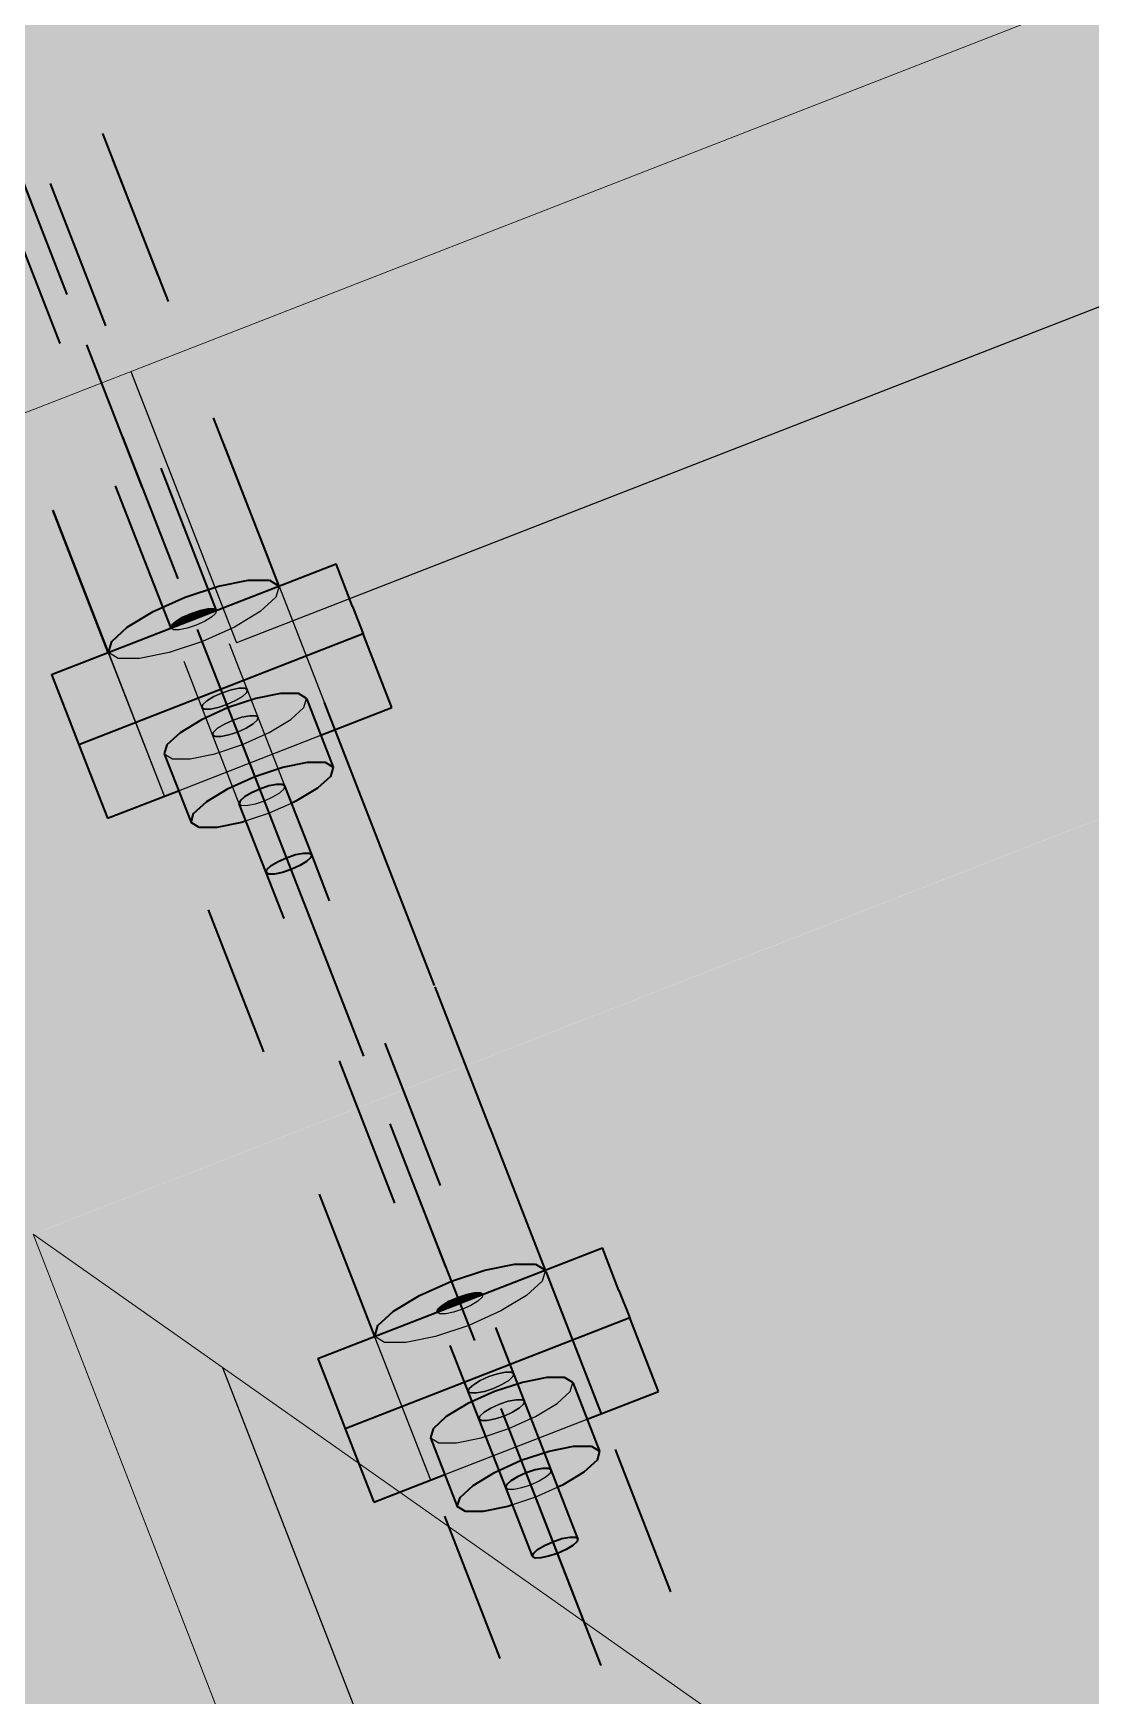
# Model space of a CAD drawing. Header units: metres. Extents: x 2688466 to 2688595, y 1221626 to 1221756.
# Drawn here: x 2688501.516 to 2688502.209, y 1221710.036 to 1221711.125 of the extents above; entities that cross this region are included whole.
import ezdxf

# ---------------------------------------------------------------- set-up
doc = ezdxf.new("R2010")
doc.units = ezdxf.units.M
doc.linetypes.add('AUSGEZOGEN', pattern=[0])
doc.linetypes.add('VERDECKT2_S2', pattern=[0.15, 0.1, -0.05])
for name, color, linetype, lineweight in [('Beton Ansicht', 7, 'AUSGEZOGEN', 35), ('Schnittbeschriftung', 7, 'AUSGEZOGEN', 50), ('Standard', 7, 'AUSGEZOGEN', 13)]:
    doc.layers.add(name, color=color, linetype=linetype, lineweight=lineweight)

msp = doc.modelspace()

# ---------------------------------------------------------------- hatches: boundary and pattern name
at = {"layer": 'Beton Ansicht', "linetype": 'AUSGEZOGEN', "lineweight": 13, "true_color": 0xffff1c, "transparency": 33554687}
for points in [[(2688501.7255, 1221710.7495), (2688501.7147, 1221710.7773), (2688501.5283, 1221710.7048), (2688501.5391, 1221710.6769)], [(2688501.5391, 1221710.6769), (2688501.5461, 1221710.6589), (2688501.7325, 1221710.7315), (2688501.7255, 1221710.7495)], [(2688501.5461, 1221710.6589), (2688501.5649, 1221710.6107), (2688501.6115, 1221710.6288), (2688501.6021, 1221710.6529), (2688501.6039, 1221710.6589), (2688501.6125, 1221710.6668), (2688501.6265, 1221710.6753), (2688501.644, 1221710.6832), (2688501.6622, 1221710.6892), (2688501.6783, 1221710.6924), (2688501.69, 1221710.6925), (2688501.6953, 1221710.6892), (2688501.7047, 1221710.6651), (2688501.7513, 1221710.6833), (2688501.7325, 1221710.7315)]]:
    msp.add_hatch(color=2, dxfattribs=at).paths.add_polyline_path(points)
at = {"layer": 'Beton Ansicht', "linetype": 'AUSGEZOGEN', "lineweight": 13, "transparency": 33554687}
for points in [[(2688501.6144, 1221710.7424), (2688501.6099, 1221710.7397), (2688501.6109, 1221710.737), (2688501.6158, 1221710.7388)], [(2688501.62, 1221710.7449), (2688501.6144, 1221710.7424), (2688501.6158, 1221710.7388), (2688501.6215, 1221710.7411)], [(2688501.6258, 1221710.7468), (2688501.62, 1221710.7449), (2688501.6215, 1221710.7411), (2688501.6272, 1221710.7433)], [(2688501.6309, 1221710.7479), (2688501.6258, 1221710.7468), (2688501.6272, 1221710.7433), (2688501.632, 1221710.7452)], [(2688501.6347, 1221710.7479), (2688501.6309, 1221710.7479), (2688501.632, 1221710.7452), (2688501.6352, 1221710.7464)], [(2688501.6364, 1221710.7469), (2688501.6347, 1221710.7479), (2688501.6352, 1221710.7464)], [(2688501.6071, 1221710.7372), (2688501.6066, 1221710.7353), (2688501.6077, 1221710.7357)], [(2688501.6099, 1221710.7397), (2688501.6071, 1221710.7372), (2688501.6077, 1221710.7357), (2688501.6109, 1221710.737)], [(2688501.6615, 1221710.6381), (2688501.6797, 1221710.6442), (2688501.6622, 1221710.6892), (2688501.644, 1221710.6832)], [(2688501.6797, 1221710.6442), (2688501.6959, 1221710.6474), (2688501.6783, 1221710.6924), (2688501.6622, 1221710.6892)], [(2688501.6959, 1221710.6474), (2688501.7075, 1221710.6475), (2688501.69, 1221710.6925), (2688501.6783, 1221710.6924)], [(2688501.7075, 1221710.6475), (2688501.7128, 1221710.6442), (2688501.6953, 1221710.6892), (2688501.69, 1221710.6925)], [(2688501.63, 1221710.6218), (2688501.6441, 1221710.6303), (2688501.6265, 1221710.6753), (2688501.6125, 1221710.6668)], [(2688501.6441, 1221710.6303), (2688501.6615, 1221710.6381), (2688501.644, 1221710.6832), (2688501.6265, 1221710.6753)], [(2688501.6214, 1221710.6139), (2688501.63, 1221710.6218), (2688501.6125, 1221710.6668), (2688501.6039, 1221710.6589)], [(2688501.6197, 1221710.6079), (2688501.6214, 1221710.6139), (2688501.6039, 1221710.6589), (2688501.6021, 1221710.6529)], [(2688501.6884, 1221710.6219), (2688501.7025, 1221710.6304), (2688501.7111, 1221710.6382), (2688501.7128, 1221710.6442), (2688501.7075, 1221710.6475), (2688501.6959, 1221710.6474), (2688501.6797, 1221710.6442), (2688501.6615, 1221710.6381), (2688501.6441, 1221710.6303), (2688501.63, 1221710.6218), (2688501.6214, 1221710.6139), (2688501.6197, 1221710.6079), (2688501.625, 1221710.6047), (2688501.6366, 1221710.6047), (2688501.6528, 1221710.608), (2688501.6557, 1221710.609), (2688501.6513, 1221710.6203), (2688501.6519, 1221710.6222), (2688501.6546, 1221710.6247), (2688501.6592, 1221710.6274), (2688501.6647, 1221710.6299), (2688501.6706, 1221710.6319), (2688501.6757, 1221710.6329), (2688501.6794, 1221710.6329), (2688501.6812, 1221710.6319), (2688501.6856, 1221710.6206)], [(2688501.6823, 1221710.5849), (2688501.6881, 1221710.5869), (2688501.6706, 1221710.6319), (2688501.6647, 1221710.6299)], [(2688501.6881, 1221710.5869), (2688501.6933, 1221710.5879), (2688501.6757, 1221710.6329), (2688501.6706, 1221710.6319)], [(2688501.6933, 1221710.5879), (2688501.697, 1221710.5879), (2688501.6794, 1221710.6329), (2688501.6757, 1221710.6329)], [(2688501.697, 1221710.5879), (2688501.6987, 1221710.5869), (2688501.6812, 1221710.6319), (2688501.6794, 1221710.6329)], [(2688501.6689, 1221710.5753), (2688501.6694, 1221710.5772), (2688501.6519, 1221710.6222), (2688501.6513, 1221710.6203)], [(2688501.6694, 1221710.5772), (2688501.6722, 1221710.5797), (2688501.6546, 1221710.6247), (2688501.6519, 1221710.6222)], [(2688501.6722, 1221710.5797), (2688501.6767, 1221710.5824), (2688501.6592, 1221710.6274), (2688501.6546, 1221710.6247)], [(2688501.6767, 1221710.5824), (2688501.6823, 1221710.5849), (2688501.6647, 1221710.6299), (2688501.6592, 1221710.6274)], [(2688501.6954, 1221710.5825), (2688501.6981, 1221710.585), (2688501.6987, 1221710.5869), (2688501.697, 1221710.5879), (2688501.6933, 1221710.5879), (2688501.6881, 1221710.5869), (2688501.6823, 1221710.5849), (2688501.6767, 1221710.5824), (2688501.6722, 1221710.5797), (2688501.6694, 1221710.5772), (2688501.6689, 1221710.5753), (2688501.6706, 1221710.5742), (2688501.6743, 1221710.5742), (2688501.6795, 1221710.5753), (2688501.6853, 1221710.5772), (2688501.6909, 1221710.5797)], [(2688501.7888, 1221710.2944), (2688501.7843, 1221710.2917), (2688501.7854, 1221710.289), (2688501.7902, 1221710.2908)], [(2688501.7944, 1221710.2969), (2688501.7888, 1221710.2944), (2688501.7902, 1221710.2908), (2688501.7959, 1221710.2931)], [(2688501.8003, 1221710.2989), (2688501.7944, 1221710.2969), (2688501.7959, 1221710.2931), (2688501.8016, 1221710.2953)], [(2688501.8054, 1221710.2999), (2688501.8003, 1221710.2989), (2688501.8016, 1221710.2953), (2688501.8065, 1221710.2972)], [(2688501.8091, 1221710.2999), (2688501.8054, 1221710.2999), (2688501.8065, 1221710.2972), (2688501.8097, 1221710.2984)], [(2688501.8108, 1221710.2989), (2688501.8091, 1221710.2999), (2688501.8097, 1221710.2984)], [(2688501.7816, 1221710.2892), (2688501.781, 1221710.2873), (2688501.7822, 1221710.2877)], [(2688501.7843, 1221710.2917), (2688501.7816, 1221710.2892), (2688501.7822, 1221710.2877), (2688501.7854, 1221710.289)], [(2688501.836, 1221710.1902), (2688501.8542, 1221710.1962), (2688501.8367, 1221710.2412), (2688501.8185, 1221710.2352)], [(2688501.8542, 1221710.1962), (2688501.8703, 1221710.1994), (2688501.8528, 1221710.2445), (2688501.8367, 1221710.2412)], [(2688501.8703, 1221710.1994), (2688501.882, 1221710.1995), (2688501.8644, 1221710.2445), (2688501.8528, 1221710.2445)], [(2688501.882, 1221710.1995), (2688501.8873, 1221710.1962), (2688501.8698, 1221710.2412), (2688501.8644, 1221710.2445)], [(2688501.8185, 1221710.1823), (2688501.836, 1221710.1902), (2688501.8185, 1221710.2352), (2688501.801, 1221710.2273)], [(2688501.7959, 1221710.1659), (2688501.8044, 1221710.1738), (2688501.7869, 1221710.2188), (2688501.7783, 1221710.2109)], [(2688501.8044, 1221710.1738), (2688501.8185, 1221710.1823), (2688501.801, 1221710.2273), (2688501.7869, 1221710.2188)], [(2688501.7941, 1221710.1599), (2688501.7959, 1221710.1659), (2688501.7783, 1221710.2109), (2688501.7766, 1221710.205)], [(2688501.8629, 1221710.1739), (2688501.877, 1221710.1824), (2688501.8856, 1221710.1902), (2688501.8873, 1221710.1962), (2688501.882, 1221710.1995), (2688501.8703, 1221710.1994), (2688501.8542, 1221710.1962), (2688501.836, 1221710.1902), (2688501.8185, 1221710.1823), (2688501.8044, 1221710.1738), (2688501.7959, 1221710.1659), (2688501.7941, 1221710.1599), (2688501.7995, 1221710.1567), (2688501.8111, 1221710.1567), (2688501.8272, 1221710.16), (2688501.8302, 1221710.161), (2688501.8258, 1221710.1723), (2688501.8264, 1221710.1742), (2688501.8291, 1221710.1767), (2688501.8336, 1221710.1794), (2688501.8392, 1221710.182), (2688501.845, 1221710.1839), (2688501.8502, 1221710.1849), (2688501.8539, 1221710.1849), (2688501.8556, 1221710.1839), (2688501.86, 1221710.1726)], [(2688501.8626, 1221710.1389), (2688501.8677, 1221710.1399), (2688501.8502, 1221710.1849), (2688501.845, 1221710.1839)], [(2688501.8677, 1221710.1399), (2688501.8714, 1221710.1399), (2688501.8539, 1221710.1849), (2688501.8502, 1221710.1849)], [(2688501.8714, 1221710.1399), (2688501.8731, 1221710.1389), (2688501.8556, 1221710.1839), (2688501.8539, 1221710.1849)], [(2688501.8433, 1221710.1273), (2688501.8439, 1221710.1292), (2688501.8264, 1221710.1742), (2688501.8258, 1221710.1723)], [(2688501.8439, 1221710.1292), (2688501.8466, 1221710.1317), (2688501.8291, 1221710.1767), (2688501.8264, 1221710.1742)], [(2688501.8466, 1221710.1317), (2688501.8511, 1221710.1344), (2688501.8336, 1221710.1794), (2688501.8291, 1221710.1767)], [(2688501.8511, 1221710.1344), (2688501.8567, 1221710.1369), (2688501.8392, 1221710.182), (2688501.8336, 1221710.1794)], [(2688501.8567, 1221710.1369), (2688501.8626, 1221710.1389), (2688501.845, 1221710.1839), (2688501.8392, 1221710.182)], [(2688501.8698, 1221710.1345), (2688501.8726, 1221710.137), (2688501.8731, 1221710.1389), (2688501.8714, 1221710.1399), (2688501.8677, 1221710.1399), (2688501.8626, 1221710.1389), (2688501.8567, 1221710.1369), (2688501.8511, 1221710.1344), (2688501.8466, 1221710.1317), (2688501.8439, 1221710.1292), (2688501.8433, 1221710.1273), (2688501.845, 1221710.1262), (2688501.8488, 1221710.1263), (2688501.8539, 1221710.1273), (2688501.8597, 1221710.1292), (2688501.8653, 1221710.1317)]]:
    msp.add_hatch(color=5, dxfattribs=at).paths.add_polyline_path(points)
at = {"layer": 'Beton Ansicht', "linetype": 'AUSGEZOGEN', "lineweight": 13, "true_color": 0x00f5f5, "transparency": 33554687}
for points in [[(2688501.9, 1221710.3015), (2688501.8891, 1221710.3294), (2688501.7028, 1221710.2568), (2688501.7136, 1221710.2289)], [(2688501.7136, 1221710.2289), (2688501.7206, 1221710.2109), (2688501.907, 1221710.2835), (2688501.9, 1221710.3015)], [(2688501.7206, 1221710.2109), (2688501.7394, 1221710.1627), (2688501.786, 1221710.1808), (2688501.7766, 1221710.205), (2688501.7783, 1221710.2109), (2688501.7869, 1221710.2188), (2688501.801, 1221710.2273), (2688501.8185, 1221710.2352), (2688501.8367, 1221710.2412), (2688501.8528, 1221710.2445), (2688501.8644, 1221710.2445), (2688501.8698, 1221710.2412), (2688501.8792, 1221710.2171), (2688501.9258, 1221710.2353), (2688501.907, 1221710.2835)]]:
    msp.add_hatch(color=4, dxfattribs=at).paths.add_polyline_path(points)
at = {"layer": 'Standard', "linetype": 'AUSGEZOGEN', "lineweight": 13, "transparency": 33554559}
h = msp.add_hatch(color=7, dxfattribs=at)
h.set_gradient(color1=(199, 199, 199), color2=(199, 199, 199), one_color=1)
h.paths.add_polyline_path([(2688508.4469, 1221713.6064), (2688507.7472, 1221715.4031), (2688495.913, 1221710.7942), (2688496.6224, 1221708.9726), (2688497.1177, 1221709.1655), (2688507.7296, 1221713.2983), (2688507.7199, 1221713.3233)], flags=0)
h = msp.add_hatch(color=7, dxfattribs=at)
h.set_gradient(color1=(140, 255, 140), color2=(140, 255, 140), one_color=1)
h.paths.add_polyline_path([(2688507.7296, 1221713.2983), (2688497.1177, 1221709.1655), (2688496.6224, 1221708.9726), (2688496.8051, 1221708.5036), (2688507.9123, 1221712.8293)], flags=0)
at = {"layer": 'Standard', "linetype": 'AUSGEZOGEN', "lineweight": 25, "transparency": 33554687}
h = msp.add_hatch(dxfattribs=at)
h.set_pattern_fill('MUSTER', scale=0.7275, angle=201.28, style=0, pattern_type=2)
h.set_pattern_definition([(201.28, (2688527.21626, 1221729.27115), (-0.413869, -0.941926), [0.7275, -0.7275]), (291.28, (2688527.21626, 1221729.27115), (0.941926, -0.413869), [0.7275, -0.7275])])
h.paths.add_polyline_path([(2688496.6224, 1221708.9726), (2688496.8051, 1221708.5036), (2688501.5164, 1221710.3382), (2688502.4685, 1221709.6683), (2688508.2642, 1221711.9256), (2688507.7296, 1221713.2983), (2688497.1177, 1221709.1655)], flags=0)
at = {"layer": 'Standard', "linetype": 'AUSGEZOGEN', "lineweight": 13, "transparency": 33554559}
h = msp.add_hatch(color=7, dxfattribs=at)
h.set_gradient(color1=(140, 255, 140), color2=(140, 255, 140), one_color=1)
h.paths.add_polyline_path([(2688501.5163, 1221710.3383), (2688502.4685, 1221709.6683), (2688508.2643, 1221711.9254), (2688507.9124, 1221712.8291)], flags=0)
h = msp.add_hatch(color=7, dxfattribs=at)
h.set_gradient(color1=(199, 199, 199), color2=(199, 199, 199), one_color=1)
h.paths.add_polyline_path([(2688498.9716, 1221702.9406), (2688501.4559, 1221703.9081), (2688500.6814, 1221705.8966), (2688502.9031, 1221706.7619), (2688501.5163, 1221710.3384), (2688496.8051, 1221708.5036)], flags=0)
h = msp.add_hatch(color=7, dxfattribs=at)
h.set_gradient(color1=(140, 255, 140), color2=(140, 255, 140), one_color=1)
h.paths.add_polyline_path([(2688502.9031, 1221706.7619), (2688503.2446, 1221706.6115), (2688503.9207, 1221704.868), (2688504.283, 1221705.0092), (2688502.4685, 1221709.6683), (2688501.5163, 1221710.3383)], flags=0)
at = {"layer": 'Standard', "linetype": 'AUSGEZOGEN', "lineweight": 25, "transparency": 33554687}
h = msp.add_hatch(dxfattribs=at)
h.set_pattern_fill('MUSTER', scale=0.4875, angle=291.19, style=0, pattern_type=2)
h.set_pattern_definition([(291.19, (2688529.3055, 1221730.59835), (0.630751, -0.278326), [0.4875, -0.4875]), (21.19, (2688529.3055, 1221730.59835), (0.278326, 0.630751), [0.4875, -0.4875])])
h.paths.add_polyline_path([(2688504.283, 1221705.0092), (2688502.4685, 1221709.6683), (2688501.5163, 1221710.3383), (2688502.9031, 1221706.7619), (2688503.2446, 1221706.6115), (2688503.9209, 1221704.8681)], flags=0)

# ---------------------------------------------------------------- linework, layer by layer
at = {"layer": 'Beton Ansicht', "linetype": 'VERDECKT2_S2', "lineweight": 35, "transparency": 33554687}
for p, q in [((2688501.6774, 1221710.7628), (2688498.172, 1221719.7636)), ((2688501.6838, 1221710.5811), (2688498.1104, 1221719.7563)), ((2688501.6364, 1221710.7469), (2688498.131, 1221719.7476)), ((2688501.6066, 1221710.7353), (2688498.1012, 1221719.736)), ((2688501.5656, 1221710.7193), (2688498.0602, 1221719.72)), ((2688501.5656, 1221710.7193), (2688498.9357, 1221717.4719)), ((2688502.8942, 1221707.4731), (2688500.9114, 1221712.5642)), ((2688501.8885, 1221710.2207), (2688501.1426, 1221712.1359)), ((2688501.5655, 1221710.7193), (2688501.0308, 1221712.0924)), ((2688501.8518, 1221710.3148), (2688501.714, 1221710.6687)), ((2688501.74, 1221710.2713), (2688501.6022, 1221710.6252)), ((2688501.74, 1221710.2713), (2688501.6022, 1221710.6252)), ((2688501.859, 1221710.131), (2688501.6838, 1221710.5811)), ((2688501.8556, 1221710.1839), (2688501.6987, 1221710.5869)), ((2688501.8258, 1221710.1723), (2688501.6689, 1221710.5753)), ((2688502.3694, 1221708.9858), (2688501.8885, 1221710.2207)), ((2688501.9673, 1221709.6877), (2688501.7767, 1221710.1772)), ((2688502.0335, 1221709.6831), (2688501.8582, 1221710.1331))]:
    msp.add_line(p, q, dxfattribs=at)
at = {"layer": 'Beton Ansicht', "linetype": 'AUSGEZOGEN', "lineweight": 35, "transparency": 33554687}
for p, q in [((2688501.5283, 1221710.7048), (2688501.7147, 1221710.7773)), ((2688501.7255, 1221710.7495), (2688501.7147, 1221710.7773)), ((2688501.6158, 1221710.7555), (2688501.6377, 1221710.7628)), ((2688501.6377, 1221710.7628), (2688501.657, 1221710.7667)), ((2688501.657, 1221710.7667), (2688501.671, 1221710.7667)), ((2688501.671, 1221710.7667), (2688501.6774, 1221710.7628)), ((2688501.5949, 1221710.7461), (2688501.6158, 1221710.7555)), ((2688501.5779, 1221710.7359), (2688501.5949, 1221710.7461)), ((2688501.6099, 1221710.7397), (2688501.6144, 1221710.7424)), ((2688501.6144, 1221710.7424), (2688501.62, 1221710.7449)), ((2688501.62, 1221710.7449), (2688501.6258, 1221710.7468)), ((2688501.6258, 1221710.7468), (2688501.6309, 1221710.7479)), ((2688501.6309, 1221710.7479), (2688501.6347, 1221710.7479)), ((2688501.6347, 1221710.7479), (2688501.6364, 1221710.7469)), ((2688501.7255, 1221710.7495), (2688501.7325, 1221710.7315)), ((2688501.7325, 1221710.7315), (2688501.5461, 1221710.6589)), ((2688501.5677, 1221710.7265), (2688501.5779, 1221710.7359)), ((2688501.6066, 1221710.7353), (2688501.6071, 1221710.7372)), ((2688501.6071, 1221710.7372), (2688501.6099, 1221710.7397)), ((2688501.7513, 1221710.6833), (2688501.7325, 1221710.7315)), ((2688501.5656, 1221710.7193), (2688501.5677, 1221710.7265)), ((2688501.5283, 1221710.7048), (2688501.5391, 1221710.6769)), ((2688501.6622, 1221710.6892), (2688501.644, 1221710.6832)), ((2688501.6783, 1221710.6924), (2688501.6622, 1221710.6892)), ((2688501.69, 1221710.6925), (2688501.6783, 1221710.6924)), ((2688501.6953, 1221710.6892), (2688501.69, 1221710.6925)), ((2688501.6953, 1221710.6892), (2688501.7128, 1221710.6442)), ((2688501.5391, 1221710.6769), (2688501.5461, 1221710.6589)), ((2688501.6265, 1221710.6753), (2688501.6125, 1221710.6668)), ((2688501.644, 1221710.6832), (2688501.6265, 1221710.6753)), ((2688501.7047, 1221710.6651), (2688501.7513, 1221710.6833)), ((2688501.6125, 1221710.6668), (2688501.6039, 1221710.6589)), ((2688501.5461, 1221710.6589), (2688501.5649, 1221710.6107)), ((2688501.6039, 1221710.6589), (2688501.6021, 1221710.6529)), ((2688501.6021, 1221710.6529), (2688501.6197, 1221710.6079)), ((2688501.6615, 1221710.6381), (2688501.6797, 1221710.6442)), ((2688501.6797, 1221710.6442), (2688501.6959, 1221710.6474)), ((2688501.6959, 1221710.6474), (2688501.7075, 1221710.6475)), ((2688501.7075, 1221710.6475), (2688501.7128, 1221710.6442)), ((2688501.7128, 1221710.6442), (2688501.7111, 1221710.6382)), ((2688501.6441, 1221710.6303), (2688501.6615, 1221710.6381)), ((2688501.6706, 1221710.6319), (2688501.6647, 1221710.6299)), ((2688501.6757, 1221710.6329), (2688501.6706, 1221710.6319)), ((2688501.6794, 1221710.6329), (2688501.6757, 1221710.6329)), ((2688501.6812, 1221710.6319), (2688501.6794, 1221710.6329)), ((2688501.6987, 1221710.5869), (2688501.6812, 1221710.6319)), ((2688501.7111, 1221710.6382), (2688501.7025, 1221710.6304)), ((2688501.5649, 1221710.6107), (2688501.6115, 1221710.6288)), ((2688501.6214, 1221710.6139), (2688501.63, 1221710.6218)), ((2688501.63, 1221710.6218), (2688501.6441, 1221710.6303)), ((2688501.6519, 1221710.6222), (2688501.6513, 1221710.6203)), ((2688501.6546, 1221710.6247), (2688501.6519, 1221710.6222)), ((2688501.6592, 1221710.6274), (2688501.6546, 1221710.6247)), ((2688501.6647, 1221710.6299), (2688501.6592, 1221710.6274)), ((2688501.6884, 1221710.6219), (2688501.6856, 1221710.6206)), ((2688501.7025, 1221710.6304), (2688501.6884, 1221710.6219)), ((2688501.6197, 1221710.6079), (2688501.6214, 1221710.6139)), ((2688501.6689, 1221710.5753), (2688501.6513, 1221710.6203)), ((2688501.625, 1221710.6047), (2688501.6197, 1221710.6079)), ((2688501.6366, 1221710.6047), (2688501.625, 1221710.6047)), ((2688501.6528, 1221710.608), (2688501.6366, 1221710.6047)), ((2688501.6557, 1221710.609), (2688501.6528, 1221710.608)), ((2688501.6881, 1221710.5869), (2688501.6933, 1221710.5879)), ((2688501.6933, 1221710.5879), (2688501.697, 1221710.5879)), ((2688501.697, 1221710.5879), (2688501.6987, 1221710.5869)), ((2688501.6689, 1221710.5753), (2688501.6694, 1221710.5772)), ((2688501.6694, 1221710.5772), (2688501.6722, 1221710.5797)), ((2688501.6722, 1221710.5797), (2688501.6767, 1221710.5824)), ((2688501.6767, 1221710.5824), (2688501.6823, 1221710.5849)), ((2688501.6853, 1221710.5772), (2688501.6795, 1221710.5753)), ((2688501.6823, 1221710.5849), (2688501.6881, 1221710.5869)), ((2688501.6909, 1221710.5797), (2688501.6853, 1221710.5772)), ((2688501.6954, 1221710.5825), (2688501.6909, 1221710.5797)), ((2688501.6981, 1221710.585), (2688501.6954, 1221710.5825)), ((2688501.6987, 1221710.5869), (2688501.6981, 1221710.585)), ((2688501.6706, 1221710.5742), (2688501.6689, 1221710.5753)), ((2688501.6743, 1221710.5742), (2688501.6706, 1221710.5742)), ((2688501.6795, 1221710.5753), (2688501.6743, 1221710.5742)), ((2688501.7028, 1221710.2568), (2688501.8891, 1221710.3294)), ((2688501.9, 1221710.3015), (2688501.8891, 1221710.3294)), ((2688501.8121, 1221710.3148), (2688501.8315, 1221710.3187)), ((2688501.8315, 1221710.3187), (2688501.8454, 1221710.3187)), ((2688501.8454, 1221710.3187), (2688501.8518, 1221710.3148)), ((2688501.7693, 1221710.2981), (2688501.7903, 1221710.3075)), ((2688501.7903, 1221710.3075), (2688501.8121, 1221710.3148)), ((2688501.7524, 1221710.2879), (2688501.7693, 1221710.2981)), ((2688501.7843, 1221710.2917), (2688501.7888, 1221710.2944)), ((2688501.7888, 1221710.2944), (2688501.7944, 1221710.2969)), ((2688501.7944, 1221710.2969), (2688501.8003, 1221710.2989)), ((2688501.8003, 1221710.2989), (2688501.8054, 1221710.2999)), ((2688501.8054, 1221710.2999), (2688501.8091, 1221710.2999)), ((2688501.8091, 1221710.2999), (2688501.8108, 1221710.2989)), ((2688501.9, 1221710.3015), (2688501.907, 1221710.2835)), ((2688501.907, 1221710.2835), (2688501.7206, 1221710.2109)), ((2688501.7421, 1221710.2785), (2688501.7524, 1221710.2879)), ((2688501.781, 1221710.2873), (2688501.7816, 1221710.2892)), ((2688501.7816, 1221710.2892), (2688501.7843, 1221710.2917)), ((2688501.9258, 1221710.2353), (2688501.907, 1221710.2835)), ((2688501.74, 1221710.2713), (2688501.7421, 1221710.2785)), ((2688501.7028, 1221710.2568), (2688501.7136, 1221710.2289)), ((2688501.8367, 1221710.2412), (2688501.8185, 1221710.2352)), ((2688501.8528, 1221710.2445), (2688501.8367, 1221710.2412)), ((2688501.8644, 1221710.2445), (2688501.8528, 1221710.2445)), ((2688501.8698, 1221710.2412), (2688501.8644, 1221710.2445)), ((2688501.8698, 1221710.2412), (2688501.8873, 1221710.1962)), ((2688501.7136, 1221710.2289), (2688501.7206, 1221710.2109)), ((2688501.8185, 1221710.2352), (2688501.801, 1221710.2273)), ((2688501.8792, 1221710.2171), (2688501.9258, 1221710.2353)), ((2688501.7869, 1221710.2188), (2688501.7783, 1221710.2109)), ((2688501.801, 1221710.2273), (2688501.7869, 1221710.2188)), ((2688501.7206, 1221710.2109), (2688501.7394, 1221710.1627)), ((2688501.7783, 1221710.2109), (2688501.7766, 1221710.205)), ((2688501.7766, 1221710.205), (2688501.7941, 1221710.1599)), ((2688501.836, 1221710.1902), (2688501.8542, 1221710.1962)), ((2688501.8542, 1221710.1962), (2688501.8703, 1221710.1994)), ((2688501.8703, 1221710.1994), (2688501.882, 1221710.1995)), ((2688501.882, 1221710.1995), (2688501.8873, 1221710.1962)), ((2688501.8873, 1221710.1962), (2688501.8856, 1221710.1902)), ((2688501.8185, 1221710.1823), (2688501.836, 1221710.1902)), ((2688501.8502, 1221710.1849), (2688501.845, 1221710.1839)), ((2688501.8539, 1221710.1849), (2688501.8502, 1221710.1849)), ((2688501.8556, 1221710.1839), (2688501.8539, 1221710.1849)), ((2688501.8856, 1221710.1902), (2688501.877, 1221710.1824)), ((2688501.7394, 1221710.1627), (2688501.786, 1221710.1808)), ((2688501.8044, 1221710.1738), (2688501.8185, 1221710.1823)), ((2688501.8264, 1221710.1742), (2688501.8258, 1221710.1723)), ((2688501.8291, 1221710.1767), (2688501.8264, 1221710.1742)), ((2688501.8336, 1221710.1794), (2688501.8291, 1221710.1767)), ((2688501.8392, 1221710.182), (2688501.8336, 1221710.1794)), ((2688501.845, 1221710.1839), (2688501.8392, 1221710.182)), ((2688501.8731, 1221710.1389), (2688501.8556, 1221710.1839)), ((2688501.877, 1221710.1824), (2688501.8629, 1221710.1739)), ((2688501.7941, 1221710.1599), (2688501.7959, 1221710.1659)), ((2688501.7959, 1221710.1659), (2688501.8044, 1221710.1738)), ((2688501.8433, 1221710.1273), (2688501.8258, 1221710.1723)), ((2688501.8629, 1221710.1739), (2688501.86, 1221710.1726)), ((2688501.7995, 1221710.1567), (2688501.7941, 1221710.1599)), ((2688501.8111, 1221710.1567), (2688501.7995, 1221710.1567)), ((2688501.8272, 1221710.16), (2688501.8111, 1221710.1567)), ((2688501.8302, 1221710.161), (2688501.8272, 1221710.16)), ((2688501.8439, 1221710.1292), (2688501.8466, 1221710.1317)), ((2688501.8466, 1221710.1317), (2688501.8511, 1221710.1344)), ((2688501.8511, 1221710.1344), (2688501.8567, 1221710.1369)), ((2688501.8567, 1221710.1369), (2688501.8626, 1221710.1389)), ((2688501.8653, 1221710.1317), (2688501.8597, 1221710.1292)), ((2688501.8626, 1221710.1389), (2688501.8677, 1221710.1399)), ((2688501.8698, 1221710.1345), (2688501.8653, 1221710.1317)), ((2688501.8677, 1221710.1399), (2688501.8714, 1221710.1399)), ((2688501.8726, 1221710.137), (2688501.8698, 1221710.1345)), ((2688501.8714, 1221710.1399), (2688501.8731, 1221710.1389)), ((2688501.8731, 1221710.1389), (2688501.8726, 1221710.137)), ((2688501.8433, 1221710.1273), (2688501.8439, 1221710.1292)), ((2688501.845, 1221710.1262), (2688501.8433, 1221710.1273)), ((2688501.8488, 1221710.1263), (2688501.845, 1221710.1262)), ((2688501.8539, 1221710.1273), (2688501.8488, 1221710.1263)), ((2688501.8597, 1221710.1292), (2688501.8539, 1221710.1273))]:
    msp.add_line(p, q, dxfattribs=at)
at = {"layer": 'Beton Ansicht', "linetype": 'VERDECKT2_S2', "lineweight": 25, "transparency": 33554687}
for p, q in [((2688501.6774, 1221710.7628), (2688501.6753, 1221710.7556)), ((2688501.714, 1221710.6687), (2688501.6774, 1221710.7628)), ((2688501.6753, 1221710.7556), (2688501.665, 1221710.7462)), ((2688501.6331, 1221710.7424), (2688501.6286, 1221710.7397)), ((2688501.6358, 1221710.7449), (2688501.6331, 1221710.7424)), ((2688501.6364, 1221710.7469), (2688501.6358, 1221710.7449)), ((2688501.6812, 1221710.6319), (2688501.6364, 1221710.7469)), ((2688501.665, 1221710.7462), (2688501.6481, 1221710.736)), ((2688501.6083, 1221710.7342), (2688501.6066, 1221710.7353)), ((2688501.6513, 1221710.6203), (2688501.6066, 1221710.7353)), ((2688501.612, 1221710.7342), (2688501.6083, 1221710.7342)), ((2688501.6172, 1221710.7353), (2688501.612, 1221710.7342)), ((2688501.623, 1221710.7372), (2688501.6172, 1221710.7353)), ((2688501.6286, 1221710.7397), (2688501.623, 1221710.7372)), ((2688501.6481, 1221710.736), (2688501.6271, 1221710.7266)), ((2688501.6022, 1221710.6252), (2688501.5655, 1221710.7193)), ((2688501.6022, 1221710.6252), (2688501.5656, 1221710.7193)), ((2688501.572, 1221710.7154), (2688501.5656, 1221710.7193)), ((2688501.6053, 1221710.7194), (2688501.5859, 1221710.7154)), ((2688501.6271, 1221710.7266), (2688501.6053, 1221710.7194)), ((2688501.5859, 1221710.7154), (2688501.572, 1221710.7154)), ((2688501.6301, 1221710.6877), (2688501.6274, 1221710.6852)), ((2688501.6274, 1221710.6852), (2688501.6301, 1221710.6877)), ((2688501.6346, 1221710.6904), (2688501.6301, 1221710.6877)), ((2688501.6301, 1221710.6877), (2688501.6346, 1221710.6904)), ((2688501.6402, 1221710.693), (2688501.6346, 1221710.6904)), ((2688501.6346, 1221710.6904), (2688501.6402, 1221710.693)), ((2688501.646, 1221710.6949), (2688501.6402, 1221710.693)), ((2688501.6402, 1221710.693), (2688501.646, 1221710.6949)), ((2688501.6432, 1221710.6852), (2688501.6488, 1221710.6878)), ((2688501.6488, 1221710.6878), (2688501.6432, 1221710.6852)), ((2688501.6512, 1221710.6959), (2688501.646, 1221710.6949)), ((2688501.646, 1221710.6949), (2688501.6512, 1221710.6959)), ((2688501.6488, 1221710.6878), (2688501.6533, 1221710.6905)), ((2688501.6533, 1221710.6905), (2688501.6488, 1221710.6878)), ((2688501.6549, 1221710.6959), (2688501.6512, 1221710.6959)), ((2688501.6512, 1221710.6959), (2688501.6549, 1221710.6959)), ((2688501.6533, 1221710.6905), (2688501.6561, 1221710.693)), ((2688501.6561, 1221710.693), (2688501.6533, 1221710.6905)), ((2688501.6566, 1221710.6949), (2688501.6549, 1221710.6959)), ((2688501.6549, 1221710.6959), (2688501.6566, 1221710.6949)), ((2688501.6561, 1221710.693), (2688501.6566, 1221710.6949)), ((2688501.6566, 1221710.6949), (2688501.6561, 1221710.693)), ((2688501.6936, 1221710.6832), (2688501.6953, 1221710.6892)), ((2688501.6274, 1221710.6852), (2688501.6268, 1221710.6833)), ((2688501.6268, 1221710.6833), (2688501.6274, 1221710.6852)), ((2688501.6268, 1221710.6833), (2688501.6285, 1221710.6823)), ((2688501.6285, 1221710.6823), (2688501.6268, 1221710.6833)), ((2688501.6285, 1221710.6823), (2688501.6322, 1221710.6823)), ((2688501.6322, 1221710.6823), (2688501.6285, 1221710.6823)), ((2688501.6322, 1221710.6823), (2688501.6374, 1221710.6833)), ((2688501.6374, 1221710.6833), (2688501.6322, 1221710.6823)), ((2688501.6374, 1221710.6833), (2688501.6432, 1221710.6852)), ((2688501.6432, 1221710.6852), (2688501.6374, 1221710.6833)), ((2688501.6416, 1221710.6724), (2688501.6472, 1221710.675)), ((2688501.6472, 1221710.675), (2688501.6416, 1221710.6724)), ((2688501.6472, 1221710.675), (2688501.653, 1221710.6769)), ((2688501.653, 1221710.6769), (2688501.6472, 1221710.675)), ((2688501.653, 1221710.6769), (2688501.6582, 1221710.6779)), ((2688501.6582, 1221710.6779), (2688501.653, 1221710.6769)), ((2688501.6582, 1221710.6779), (2688501.6619, 1221710.6779)), ((2688501.6619, 1221710.6779), (2688501.6582, 1221710.6779)), ((2688501.6631, 1221710.675), (2688501.6603, 1221710.6725)), ((2688501.6603, 1221710.6725), (2688501.6631, 1221710.675)), ((2688501.6619, 1221710.6779), (2688501.6636, 1221710.6769)), ((2688501.6636, 1221710.6769), (2688501.6619, 1221710.6779)), ((2688501.6636, 1221710.6769), (2688501.6631, 1221710.675)), ((2688501.6631, 1221710.675), (2688501.6636, 1221710.6769)), ((2688501.6709, 1221710.6669), (2688501.685, 1221710.6754)), ((2688501.685, 1221710.6754), (2688501.6936, 1221710.6832)), ((2688501.6115, 1221710.6288), (2688501.7047, 1221710.6651)), ((2688501.6338, 1221710.6653), (2688501.6344, 1221710.6672)), ((2688501.6344, 1221710.6672), (2688501.6338, 1221710.6653)), ((2688501.6355, 1221710.6643), (2688501.6338, 1221710.6653)), ((2688501.6338, 1221710.6653), (2688501.6355, 1221710.6643)), ((2688501.6344, 1221710.6672), (2688501.6371, 1221710.6697)), ((2688501.6371, 1221710.6697), (2688501.6344, 1221710.6672)), ((2688501.6392, 1221710.6643), (2688501.6355, 1221710.6643)), ((2688501.6355, 1221710.6643), (2688501.6392, 1221710.6643)), ((2688501.6371, 1221710.6697), (2688501.6416, 1221710.6724)), ((2688501.6416, 1221710.6724), (2688501.6371, 1221710.6697)), ((2688501.6444, 1221710.6653), (2688501.6392, 1221710.6643)), ((2688501.6392, 1221710.6643), (2688501.6444, 1221710.6653)), ((2688501.6502, 1221710.6672), (2688501.6444, 1221710.6653)), ((2688501.6444, 1221710.6653), (2688501.6502, 1221710.6672)), ((2688501.6558, 1221710.6697), (2688501.6502, 1221710.6672)), ((2688501.6502, 1221710.6672), (2688501.6558, 1221710.6697)), ((2688501.6534, 1221710.659), (2688501.6709, 1221710.6669)), ((2688501.6603, 1221710.6725), (2688501.6558, 1221710.6697)), ((2688501.6558, 1221710.6697), (2688501.6603, 1221710.6725)), ((2688501.6352, 1221710.653), (2688501.6534, 1221710.659)), ((2688501.6021, 1221710.6529), (2688501.6075, 1221710.6497)), ((2688501.6075, 1221710.6497), (2688501.6191, 1221710.6497)), ((2688501.6191, 1221710.6497), (2688501.6352, 1221710.653)), ((2688501.6806, 1221710.63), (2688501.6812, 1221710.6319)), ((2688501.6619, 1221710.6203), (2688501.6677, 1221710.6222)), ((2688501.6677, 1221710.6222), (2688501.6733, 1221710.6247)), ((2688501.6856, 1221710.6206), (2688501.6709, 1221710.614)), ((2688501.6733, 1221710.6247), (2688501.6779, 1221710.6275)), ((2688501.6779, 1221710.6275), (2688501.6806, 1221710.63)), ((2688501.6513, 1221710.6203), (2688501.653, 1221710.6192)), ((2688501.653, 1221710.6192), (2688501.6568, 1221710.6193)), ((2688501.6709, 1221710.614), (2688501.6557, 1221710.609)), ((2688501.6568, 1221710.6193), (2688501.6619, 1221710.6203)), ((2688501.8497, 1221710.3076), (2688501.8395, 1221710.2982)), ((2688501.8518, 1221710.3148), (2688501.8497, 1221710.3076)), ((2688501.8075, 1221710.2944), (2688501.803, 1221710.2917)), ((2688501.8103, 1221710.297), (2688501.8075, 1221710.2944)), ((2688501.8108, 1221710.2989), (2688501.8103, 1221710.297)), ((2688501.8395, 1221710.2982), (2688501.8225, 1221710.288)), ((2688501.7827, 1221710.2862), (2688501.781, 1221710.2873)), ((2688501.7865, 1221710.2862), (2688501.7827, 1221710.2862)), ((2688501.7916, 1221710.2873), (2688501.7865, 1221710.2862)), ((2688501.7974, 1221710.2892), (2688501.7916, 1221710.2873)), ((2688501.803, 1221710.2917), (2688501.7974, 1221710.2892)), ((2688501.8225, 1221710.288), (2688501.8016, 1221710.2786)), ((2688501.8016, 1221710.2786), (2688501.7797, 1221710.2714)), ((2688501.7464, 1221710.2674), (2688501.74, 1221710.2713)), ((2688501.7767, 1221710.1772), (2688501.74, 1221710.2713)), ((2688501.7604, 1221710.2674), (2688501.7464, 1221710.2674)), ((2688501.7797, 1221710.2714), (2688501.7604, 1221710.2674)), ((2688501.8046, 1221710.2397), (2688501.8018, 1221710.2372)), ((2688501.8018, 1221710.2372), (2688501.8046, 1221710.2397)), ((2688501.8091, 1221710.2424), (2688501.8046, 1221710.2397)), ((2688501.8046, 1221710.2397), (2688501.8091, 1221710.2424)), ((2688501.8147, 1221710.245), (2688501.8091, 1221710.2424)), ((2688501.8091, 1221710.2424), (2688501.8147, 1221710.245)), ((2688501.8205, 1221710.2469), (2688501.8147, 1221710.245)), ((2688501.8147, 1221710.245), (2688501.8205, 1221710.2469)), ((2688501.8177, 1221710.2372), (2688501.8233, 1221710.2398)), ((2688501.8233, 1221710.2398), (2688501.8177, 1221710.2372)), ((2688501.8257, 1221710.2479), (2688501.8205, 1221710.2469)), ((2688501.8205, 1221710.2469), (2688501.8257, 1221710.2479)), ((2688501.8233, 1221710.2398), (2688501.8278, 1221710.2425)), ((2688501.8278, 1221710.2425), (2688501.8233, 1221710.2398)), ((2688501.8294, 1221710.2479), (2688501.8257, 1221710.2479)), ((2688501.8257, 1221710.2479), (2688501.8294, 1221710.2479)), ((2688501.8278, 1221710.2425), (2688501.8305, 1221710.245)), ((2688501.8305, 1221710.245), (2688501.8278, 1221710.2425)), ((2688501.8311, 1221710.2469), (2688501.8294, 1221710.2479)), ((2688501.8294, 1221710.2479), (2688501.8311, 1221710.2469)), ((2688501.8305, 1221710.245), (2688501.8311, 1221710.2469)), ((2688501.8311, 1221710.2469), (2688501.8305, 1221710.245)), ((2688501.868, 1221710.2352), (2688501.8698, 1221710.2412)), ((2688501.8018, 1221710.2372), (2688501.8013, 1221710.2353)), ((2688501.8013, 1221710.2353), (2688501.8018, 1221710.2372)), ((2688501.8013, 1221710.2353), (2688501.803, 1221710.2343)), ((2688501.803, 1221710.2343), (2688501.8013, 1221710.2353)), ((2688501.803, 1221710.2343), (2688501.8067, 1221710.2343)), ((2688501.8067, 1221710.2343), (2688501.803, 1221710.2343)), ((2688501.8067, 1221710.2343), (2688501.8119, 1221710.2353)), ((2688501.8119, 1221710.2353), (2688501.8067, 1221710.2343)), ((2688501.8119, 1221710.2353), (2688501.8177, 1221710.2372)), ((2688501.8177, 1221710.2372), (2688501.8119, 1221710.2353)), ((2688501.8217, 1221710.227), (2688501.8275, 1221710.2289)), ((2688501.8275, 1221710.2289), (2688501.8217, 1221710.227)), ((2688501.8275, 1221710.2289), (2688501.8327, 1221710.2299)), ((2688501.8327, 1221710.2299), (2688501.8275, 1221710.2289)), ((2688501.8327, 1221710.2299), (2688501.8364, 1221710.2299)), ((2688501.8364, 1221710.2299), (2688501.8327, 1221710.2299)), ((2688501.8364, 1221710.2299), (2688501.8381, 1221710.2289)), ((2688501.8381, 1221710.2289), (2688501.8364, 1221710.2299)), ((2688501.8381, 1221710.2289), (2688501.8375, 1221710.227)), ((2688501.8375, 1221710.227), (2688501.8381, 1221710.2289)), ((2688501.8595, 1221710.2274), (2688501.868, 1221710.2352)), ((2688501.8083, 1221710.2173), (2688501.8088, 1221710.2192)), ((2688501.8088, 1221710.2192), (2688501.8083, 1221710.2173)), ((2688501.8088, 1221710.2192), (2688501.8116, 1221710.2217)), ((2688501.8116, 1221710.2217), (2688501.8088, 1221710.2192)), ((2688501.8116, 1221710.2217), (2688501.8161, 1221710.2244)), ((2688501.8161, 1221710.2244), (2688501.8116, 1221710.2217)), ((2688501.8161, 1221710.2244), (2688501.8217, 1221710.227)), ((2688501.8217, 1221710.227), (2688501.8161, 1221710.2244)), ((2688501.8247, 1221710.2192), (2688501.8189, 1221710.2173)), ((2688501.8189, 1221710.2173), (2688501.8247, 1221710.2192)), ((2688501.8303, 1221710.2218), (2688501.8247, 1221710.2192)), ((2688501.8247, 1221710.2192), (2688501.8303, 1221710.2218)), ((2688501.8279, 1221710.211), (2688501.8454, 1221710.2189)), ((2688501.8348, 1221710.2245), (2688501.8303, 1221710.2218)), ((2688501.8303, 1221710.2218), (2688501.8348, 1221710.2245)), ((2688501.8375, 1221710.227), (2688501.8348, 1221710.2245)), ((2688501.8348, 1221710.2245), (2688501.8375, 1221710.227)), ((2688501.8454, 1221710.2189), (2688501.8595, 1221710.2274)), ((2688501.786, 1221710.1808), (2688501.8792, 1221710.2171)), ((2688501.81, 1221710.2163), (2688501.8083, 1221710.2173)), ((2688501.8083, 1221710.2173), (2688501.81, 1221710.2163)), ((2688501.8097, 1221710.205), (2688501.8279, 1221710.211)), ((2688501.8137, 1221710.2163), (2688501.81, 1221710.2163)), ((2688501.81, 1221710.2163), (2688501.8137, 1221710.2163)), ((2688501.8189, 1221710.2173), (2688501.8137, 1221710.2163)), ((2688501.8137, 1221710.2163), (2688501.8189, 1221710.2173)), ((2688501.7766, 1221710.205), (2688501.7819, 1221710.2017)), ((2688501.7819, 1221710.2017), (2688501.7936, 1221710.2017)), ((2688501.7936, 1221710.2017), (2688501.8097, 1221710.205)), ((2688501.8364, 1221710.1723), (2688501.8422, 1221710.1742)), ((2688501.8422, 1221710.1742), (2688501.8478, 1221710.1767)), ((2688501.8478, 1221710.1767), (2688501.8523, 1221710.1795)), ((2688501.8523, 1221710.1795), (2688501.8551, 1221710.182)), ((2688501.8551, 1221710.182), (2688501.8556, 1221710.1839)), ((2688501.8258, 1221710.1723), (2688501.8275, 1221710.1713)), ((2688501.8275, 1221710.1713), (2688501.8312, 1221710.1713)), ((2688501.8454, 1221710.166), (2688501.8302, 1221710.161)), ((2688501.8312, 1221710.1713), (2688501.8364, 1221710.1723)), ((2688501.86, 1221710.1726), (2688501.8454, 1221710.166))]:
    msp.add_line(p, q, dxfattribs=at)
at = {"layer": 'Schnittbeschriftung', "color": 7, "linetype": 'AUSGEZOGEN', "lineweight": 13, "transparency": 33554687}
for points in [[(2688495.913, 1221710.7942), (2688506.8007, 1221715.0345), (2688507.7472, 1221715.4031), (2688508.4469, 1221713.6064), (2688507.7199, 1221713.3233), (2688507.7296, 1221713.2983), (2688497.446, 1221709.2933), (2688497.1177, 1221709.1655), (2688496.6224, 1221708.9726), (2688496.2512, 1221709.9258), (2688495.913, 1221710.7942)], [(2688504.283, 1221705.0092), (2688503.9207, 1221704.868), (2688503.2446, 1221706.6115), (2688502.9031, 1221706.7619), (2688501.5163, 1221710.3383), (2688502.4685, 1221709.6683), (2688504.283, 1221705.0092)]]:
    msp.add_lwpolyline(points, close=True, dxfattribs=at)
for points in [[(2688496.8051, 1221708.5036), (2688496.6778, 1221708.8304), (2688496.6224, 1221708.9726), (2688497.1177, 1221709.1655), (2688497.446, 1221709.2933), (2688507.7296, 1221713.2983), (2688507.9123, 1221712.8293), (2688507.9123, 1221712.8293)], [(2688501.5164, 1221710.3382), (2688501.5163, 1221710.3383), (2688502.9031, 1221706.7619), (2688500.6814, 1221705.8966), (2688501.4559, 1221703.9081), (2688498.9716, 1221702.9406)], [(2688502.4685, 1221709.6683), (2688501.5163, 1221710.3383), (2688501.5164, 1221710.3382)]]:
    msp.add_lwpolyline(points, dxfattribs=at)

doc.saveas('drawing.dxf')
